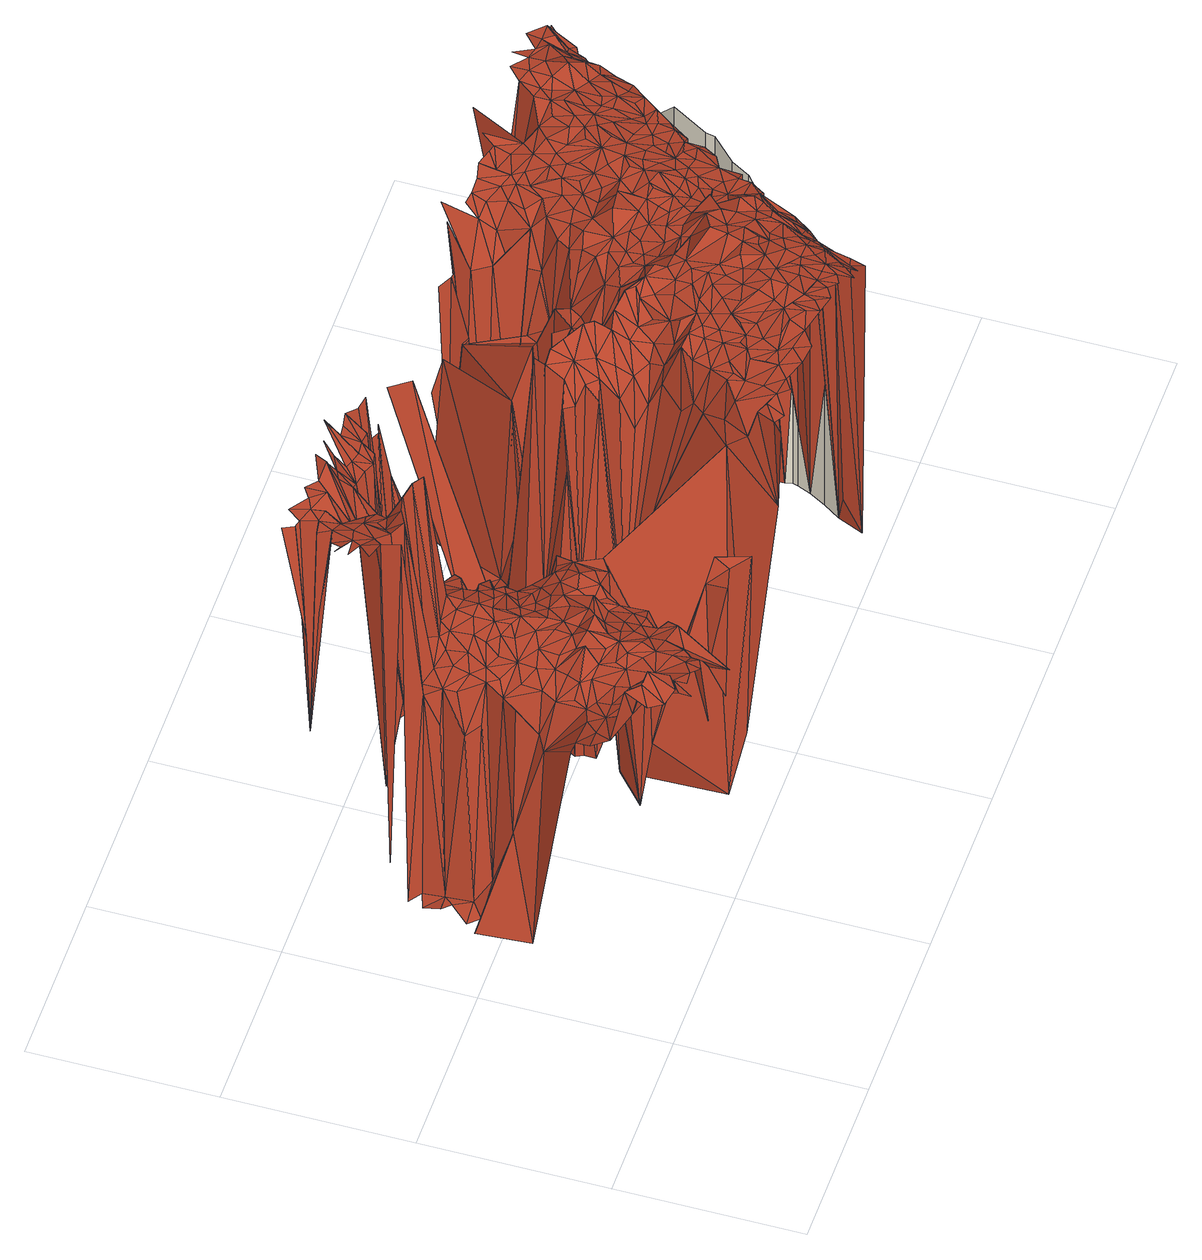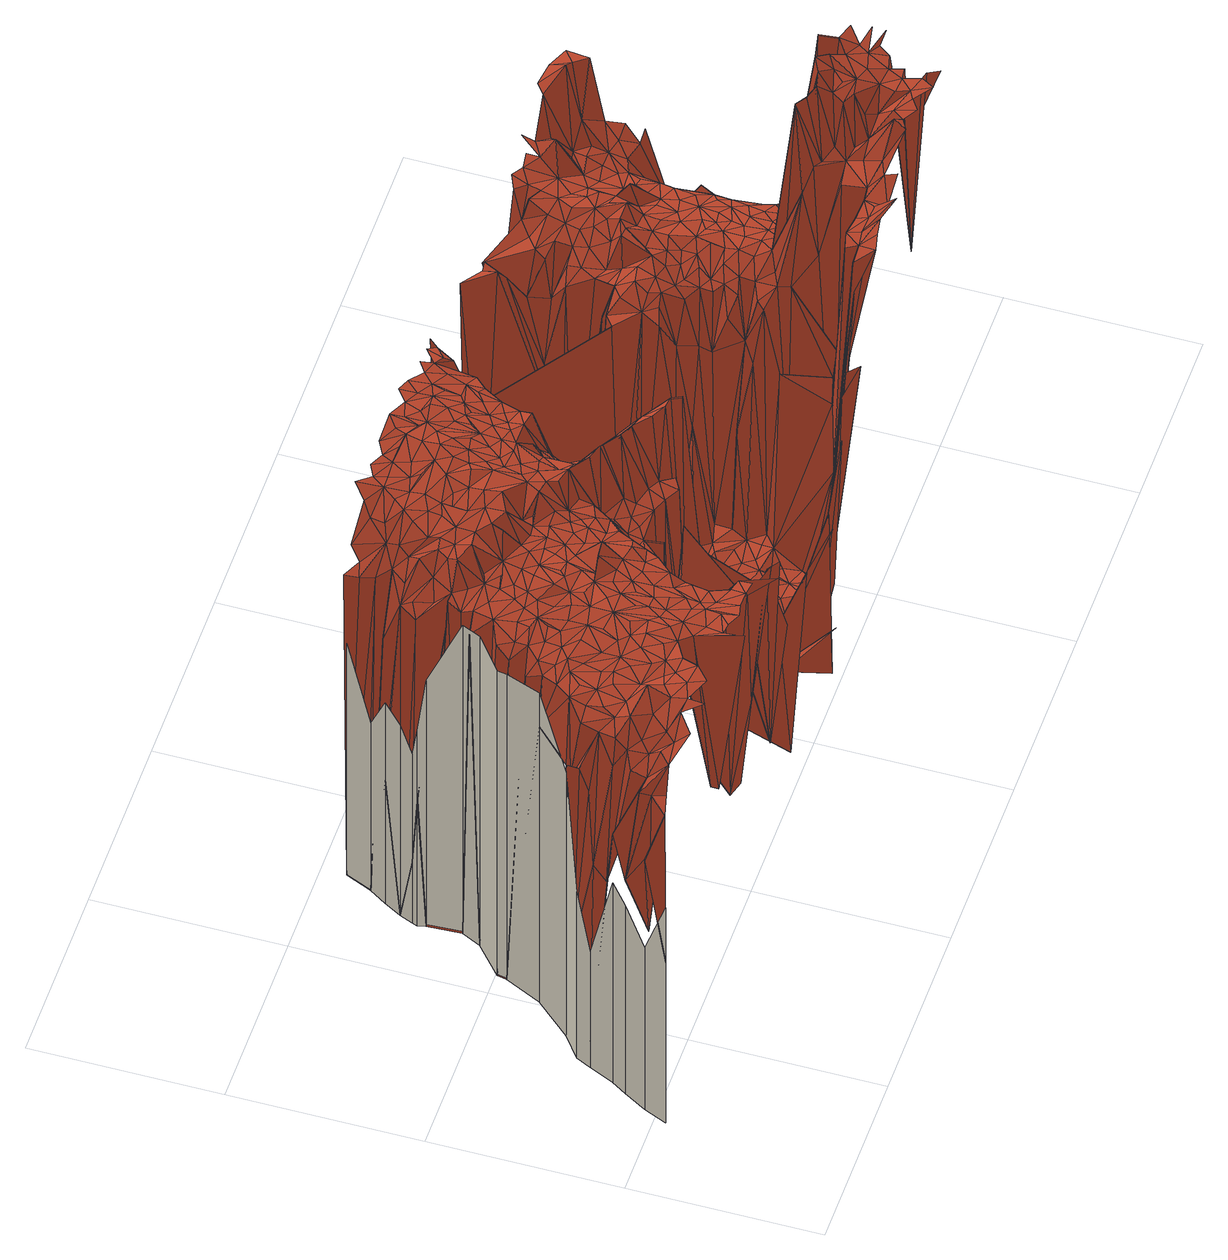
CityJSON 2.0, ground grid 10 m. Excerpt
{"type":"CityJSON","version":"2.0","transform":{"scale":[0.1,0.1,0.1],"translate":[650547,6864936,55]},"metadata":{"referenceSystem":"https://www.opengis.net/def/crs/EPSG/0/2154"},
"CityObjects":{
"building1":{"type":"Building","geometry":[{"type":"MultiSurface","lod":"2","boundaries":[[[0,1,2]],[[3,0,2]],[[1,4,2]],[[3,2,5]],[[6,3,5]],[[1,7,4]],[[8,9,6]],[[2,4,5]],[[9,8,10]],[[4,7,11]],[[12,6,5]],[[12,8,6]],[[13,10,14]],[[8,15,10]],[[4,16,5]],[[16,4,11]],[[17,12,5]],[[12,15,8]],[[13,14,18]],[[16,17,5]],[[10,15,14]],[[19,20,21]],[[22,16,11]],[[23,12,17]],[[24,22,11]],[[19,21,18]],[[20,25,26]],[[16,23,17]],[[12,27,15]],[[25,28,26]],[[12,23,29]],[[15,27,14]],[[30,31,32]],[[33,16,22]],[[33,22,24]],[[34,12,29]],[[31,30,28]],[[14,19,18]],[[27,12,34]],[[35,36,24]],[[20,19,37]],[[16,33,38]],[[25,20,37]],[[39,19,14]],[[25,31,28]],[[16,40,23]],[[31,41,32]],[[36,33,24]],[[27,42,14]],[[40,16,38]],[[23,40,29]],[[43,19,39]],[[42,39,14]],[[33,40,38]],[[31,25,44]],[[42,27,45]],[[46,34,29]],[[47,19,43]],[[19,47,37]],[[48,25,37]],[[49,50,51]],[[41,52,53]],[[47,43,39]],[[27,34,54]],[[27,55,45]],[[40,46,29]],[[25,48,44]],[[36,56,57]],[[31,52,41]],[[53,52,51]],[[39,42,58]],[[59,33,36]],[[49,60,61]],[[33,59,40]],[[55,42,45]],[[47,39,58]],[[62,31,44]],[[52,31,63]],[[55,27,54]],[[34,46,54]],[[64,65,60]],[[59,36,57]],[[31,62,63]],[[47,66,37]],[[66,48,37]],[[67,64,68]],[[69,49,51]],[[48,66,44]],[[52,69,51]],[[42,55,70]],[[71,47,58]],[[60,49,72]],[[40,73,46]],[[42,74,58]],[[75,62,44]],[[66,75,44]],[[40,59,73]],[[62,52,63]],[[49,69,72]],[[64,76,68]],[[46,73,54]],[[64,60,72]],[[74,42,70]],[[77,59,57]],[[78,77,57]],[[66,47,79]],[[80,71,58]],[[81,82,83]],[[52,62,84]],[[85,55,54]],[[69,86,72]],[[52,87,69]],[[47,71,88]],[[62,75,89]],[[76,90,91]],[[75,66,89]],[[74,80,58]],[[79,47,88]],[[70,55,92]],[[90,82,91]],[[73,85,54]],[[64,90,76]],[[87,52,84]],[[69,87,86]],[[73,59,93]],[[94,64,72]],[[77,78,95]],[[81,83,96]],[[59,77,97]],[[98,66,79]],[[55,85,92]],[[62,99,84]],[[71,80,88]],[[66,98,89]],[[85,73,100]],[[74,70,92]],[[82,90,101]],[[102,62,89]],[[90,64,94]],[[86,103,72]],[[86,87,104]],[[59,105,93]],[[105,59,97]],[[73,106,100]],[[99,62,102]],[[99,87,84]],[[98,79,88]],[[106,73,93]],[[107,82,101]],[[103,94,72]],[[83,82,108]],[[103,86,104]],[[109,77,95]],[[74,110,80]],[[82,107,108]],[[77,109,97]],[[111,74,92]],[[90,107,101]],[[85,111,92]],[[98,112,89]],[[105,106,93]],[[113,90,94]],[[114,85,100]],[[104,87,115]],[[112,102,89]],[[87,99,115]],[[80,110,88]],[[74,111,116]],[[117,98,88]],[[118,105,97]],[[110,74,116]],[[111,85,119]],[[106,114,100]],[[103,113,94]],[[120,109,95]],[[103,104,121]],[[90,113,107]],[[109,118,97]],[[99,102,122]],[[85,114,119]],[[99,123,115]],[[106,105,124]],[[104,125,121]],[[98,117,126]],[[125,104,115]],[[102,112,122]],[[105,118,127]],[[114,106,124]],[[128,111,119]],[[125,103,121]],[[129,117,88]],[[113,103,130]],[[99,131,123]],[[111,132,116]],[[98,133,112]],[[118,109,127]],[[107,134,108]],[[107,113,135]],[[132,110,116]],[[114,128,119]],[[110,136,88]],[[137,99,122]],[[105,138,124]],[[133,98,126]],[[123,131,115]],[[134,139,108]],[[140,129,88]],[[132,111,128]],[[103,125,141]],[[134,107,135]],[[136,140,88]],[[138,105,127]],[[130,103,141]],[[117,129,126]],[[99,137,131]],[[113,130,142]],[[143,125,115]],[[138,114,124]],[[113,144,135]],[[128,114,145]],[[112,146,122]],[[109,147,127]],[[110,132,148]],[[144,113,142]],[[131,143,115]],[[136,110,148]],[[144,134,135]],[[133,146,112]],[[109,149,147]],[[114,150,145]],[[139,134,151]],[[132,128,152]],[[146,137,122]],[[114,138,153]],[[154,128,145]],[[150,114,153]],[[129,155,126]],[[156,129,140]],[[155,133,126]],[[141,125,157]],[[128,154,152]],[[130,158,142]],[[130,141,159]],[[125,143,157]],[[132,160,148]],[[134,144,161]],[[158,144,142]],[[160,136,148]],[[162,138,127]],[[136,163,140]],[[151,134,161]],[[160,132,152]],[[147,162,127]],[[143,131,164]],[[131,137,164]],[[129,156,155]],[[137,146,165]],[[150,166,145]],[[158,130,159]],[[146,133,167]],[[163,156,140]],[[166,154,145]],[[149,162,147]],[[138,168,153]],[[133,155,167]],[[144,158,161]],[[136,160,169]],[[154,170,152]],[[150,153,171]],[[163,136,169]],[[168,138,172]],[[138,162,172]],[[173,137,165]],[[170,160,152]],[[137,173,164]],[[156,163,155]],[[174,151,161]],[[141,175,159]],[[175,141,157]],[[176,143,164]],[[146,177,165]],[[143,176,157]],[[166,150,171]],[[177,146,167]],[[153,168,171]],[[175,158,159]],[[161,158,178]],[[154,166,179]],[[170,154,179]],[[163,180,155]],[[155,181,167]],[[160,182,169]],[[183,160,170]],[[162,149,184]],[[174,161,178]],[[185,163,169]],[[173,176,164]],[[162,186,172]],[[158,175,187]],[[176,175,157]],[[180,181,155]],[[181,177,167]],[[180,163,188]],[[189,173,165]],[[160,183,182]],[[177,189,165]],[[182,185,169]],[[163,190,188]],[[191,168,172]],[[192,158,187]],[[158,192,178]],[[193,166,171]],[[190,163,185]],[[173,194,176]],[[184,149,195]],[[168,196,171]],[[194,175,176]],[[186,191,172]],[[186,162,184]],[[166,193,179]],[[197,170,179]],[[189,198,173]],[[197,183,170]],[[173,199,194]],[[177,181,200]],[[173,198,199]],[[196,168,201]],[[168,191,201]],[[189,177,200]],[[182,202,185]],[[196,193,171]],[[181,180,203]],[[183,197,182]],[[202,190,185]],[[175,194,204]],[[198,189,199]],[[205,180,188]],[[191,186,184]],[[190,205,188]],[[175,206,187]],[[193,207,179]],[[192,208,178]],[[209,192,187]],[[207,197,179]],[[194,199,204]],[[210,175,204]],[[202,182,211]],[[182,197,211]],[[200,181,212]],[[213,196,201]],[[180,205,203]],[[214,215,195]],[[199,189,216]],[[191,213,201]],[[217,193,196]],[[181,203,212]],[[190,202,218]],[[205,190,219]],[[190,218,219]],[[206,175,210]],[[220,189,200]],[[193,217,207]],[[221,191,184]],[[213,217,196]],[[197,207,222]],[[223,184,195]],[[208,192,209]],[[206,209,187]],[[189,220,216]],[[213,191,221]],[[197,224,211]],[[207,217,225]],[[226,202,211]],[[220,200,212]],[[215,223,195]],[[199,227,204]],[[224,197,222]],[[223,221,184]],[[203,228,212]],[[229,199,216]],[[205,228,203]],[[202,226,218]],[[230,205,219]],[[218,230,219]],[[207,231,222]],[[217,213,232]],[[233,210,204]],[[231,207,225]],[[213,221,234]],[[208,209,235]],[[224,226,211]],[[217,231,225]],[[229,227,199]],[[220,229,216]],[[232,213,234]],[[231,217,232]],[[233,206,210]],[[226,230,218]],[[221,223,234]],[[209,206,235]],[[228,205,236]],[[237,224,222]],[[238,223,215]],[[205,230,236]],[[228,239,212]],[[231,237,222]],[[227,233,204]],[[230,226,240]],[[231,232,241]],[[242,226,224]],[[206,243,235]],[[234,223,244]],[[245,220,212]],[[229,220,246]],[[223,238,244]],[[224,237,247]],[[243,206,248]],[[239,245,212]],[[206,233,248]],[[226,242,240]],[[232,234,249]],[[228,236,250]],[[242,224,247]],[[237,231,251]],[[239,228,252]],[[233,227,248]],[[236,230,250]],[[253,230,240]],[[227,229,254]],[[241,232,249]],[[231,241,249]],[[220,245,246]],[[238,255,244]],[[256,229,246]],[[257,234,244]],[[227,258,248]],[[243,259,235]],[[230,253,250]],[[258,243,248]],[[242,260,240]],[[228,250,252]],[[229,256,254]],[[258,227,254]],[[231,261,251]],[[260,253,240]],[[234,257,249]],[[237,262,247]],[[261,231,249]],[[259,263,235]],[[245,239,252]],[[262,237,251]],[[243,258,264]],[[245,256,246]],[[262,242,247]],[[260,242,265]],[[255,257,244]],[[259,243,266]],[[253,260,267]],[[243,268,266]],[[242,262,265]],[[268,243,264]],[[250,245,252]],[[261,262,251]],[[250,253,269]],[[258,270,264]],[[253,267,269]],[[256,271,254]],[[271,258,254]],[[256,245,272]],[[267,260,273]],[[245,250,269]],[[257,255,274]],[[260,265,275]],[[276,261,249]],[[257,276,249]],[[270,258,277]],[[245,278,272]],[[270,279,264]],[[262,261,276]],[[265,262,275]],[[279,268,264]],[[258,271,277]],[[268,280,266]],[[260,275,273]],[[278,245,281]],[[281,245,269]],[[282,256,272]],[[256,282,271]],[[279,270,277]],[[283,262,276]],[[268,279,284]],[[267,285,269]],[[275,262,286]],[[262,283,287]],[[280,268,284]],[[262,287,286]],[[278,288,272]],[[289,267,273]],[[288,278,281]],[[290,279,277]],[[291,280,284]],[[288,282,272]],[[285,281,269]],[[271,292,277]],[[279,293,284]],[[275,289,273]],[[285,267,289]],[[282,292,271]],[[293,291,284]],[[293,279,290]],[[288,281,285]],[[294,290,277]],[[282,288,295]],[[291,293,296]],[[292,294,277]],[[292,282,295]],[[297,275,286]],[[293,290,294]],[[288,285,298]],[[299,288,298]],[[288,300,295]],[[275,297,289]],[[288,299,301]],[[293,302,296]],[[293,294,303]],[[300,292,295]],[[286,287,304]],[[300,288,301]],[[297,285,289]],[[302,293,303]],[[294,292,305]],[[285,297,298]],[[257,274,306]],[[276,257,306]],[[307,299,298]],[[287,283,308]],[[292,309,305]],[[299,307,301]],[[309,292,310]],[[311,292,300]],[[283,276,306]],[[294,312,303]],[[313,314,294]],[[313,294,305]],[[292,311,310]],[[297,307,298]],[[315,302,303]],[[297,286,304]],[[314,312,294]],[[311,300,301]],[[307,316,301]],[[316,311,301]],[[312,315,303]],[[309,317,305]],[[317,309,310]],[[302,315,318]],[[307,297,319]],[[313,320,314]],[[320,313,305]],[[311,317,310]],[[320,312,314]],[[287,321,304]],[[317,320,305]],[[316,307,322]],[[322,307,319]],[[311,316,323]],[[297,324,319]],[[317,311,325]],[[312,326,315]],[[315,326,318]],[[321,287,308]],[[274,327,306]],[[312,320,328]],[[325,311,323]],[[324,297,304]],[[320,317,329]],[[324,322,319]],[[326,312,328]],[[316,322,330]],[[316,331,323]],[[308,283,332]],[[317,333,329]],[[320,334,328]],[[334,320,329]],[[317,325,335]],[[322,324,330]],[[331,316,330]],[[336,325,323]],[[333,317,335]],[[332,283,306]],[[337,326,328]],[[333,334,329]],[[338,324,304]],[[331,336,323]],[[334,337,328]],[[324,338,330]],[[325,339,335]],[[339,325,336]],[[321,338,304]],[[340,327,341]],[[338,331,330]],[[334,333,342]],[[343,333,335]],[[336,331,344]],[[337,334,345]],[[338,346,331]],[[338,321,347]],[[348,337,345]],[[339,343,335]],[[331,346,344]],[[327,340,349]],[[350,339,336]],[[333,351,342]],[[352,334,342]],[[351,333,343]],[[353,321,308]],[[350,336,344]],[[334,352,345]],[[354,327,349]],[[355,338,347]],[[321,353,347]],[[327,354,306]],[[346,338,356]],[[339,350,343]],[[338,355,356]],[[357,348,345]],[[346,358,344]],[[359,340,360]],[[353,355,347]],[[351,352,342]],[[308,332,361]],[[353,308,361]],[[358,346,356]],[[358,350,344]],[[340,359,349]],[[343,350,362]],[[351,343,362]],[[352,363,345]],[[355,353,364]],[[363,357,345]],[[365,359,360]],[[351,363,352]],[[355,366,356]],[[365,354,349]],[[332,367,361]],[[359,365,349]],[[350,358,368]],[[362,350,368]],[[351,362,369]],[[366,358,356]],[[354,370,306]],[[366,355,364]],[[371,353,361]],[[363,351,372]],[[354,365,373]],[[372,351,369]],[[367,374,361]],[[353,371,364]],[[375,332,306]],[[370,354,373]],[[357,363,376]],[[375,367,332]],[[358,366,377]],[[358,378,368]],[[379,366,364]],[[367,380,374]],[[374,381,361]],[[378,358,377]],[[365,382,373]],[[383,365,384]],[[370,385,306]],[[381,371,361]],[[362,386,369]],[[386,362,368]],[[371,381,364]],[[381,379,364]],[[365,383,382]],[[380,367,375]],[[366,378,377]],[[385,375,306]],[[363,387,376]],[[366,379,388]],[[374,380,389]],[[390,370,373]],[[363,372,391]],[[382,392,373]],[[381,374,389]],[[393,372,369]],[[378,386,368]],[[394,366,388]],[[379,381,388]],[[392,390,373]],[[370,390,385]],[[378,366,395]],[[380,396,389]],[[387,363,391]],[[366,394,395]],[[383,397,382]],[[386,393,369]],[[386,378,398]],[[397,392,382]],[[380,375,399]],[[400,381,389]],[[401,375,385]],[[392,402,390]],[[372,393,391]],[[378,403,398]],[[404,394,388]],[[396,400,389]],[[381,405,388]],[[397,383,406]],[[396,380,407]],[[375,401,408]],[[403,378,395]],[[403,386,398]],[[399,375,408]],[[390,409,385]],[[410,401,385]],[[411,381,400]],[[402,392,412]],[[394,404,395]],[[380,399,407]],[[402,409,390]],[[392,397,413]],[[409,410,385]],[[386,403,393]],[[405,404,388]],[[381,411,405]],[[401,399,408]],[[401,410,414]],[[397,406,415]],[[396,416,400]],[[413,397,417]],[[409,402,412]],[[392,413,418]],[[397,419,417]],[[392,418,412]],[[420,403,395]],[[416,396,407]],[[404,420,395]],[[410,409,421]],[[403,422,393]],[[416,411,400]],[[406,423,415]],[[401,424,399]],[[393,422,391]],[[419,413,417]],[[419,397,415]],[[403,425,422]],[[425,403,426]],[[399,424,407]],[[410,427,414]],[[391,422,428]],[[401,429,424]],[[401,414,430]],[[403,420,426]],[[429,401,431]],[[411,432,405]],[[432,404,405]],[[411,416,433]],[[413,419,418]],[[410,421,427]],[[421,409,434]],[[435,409,412]],[[424,416,407]],[[432,411,433]],[[404,436,420]],[[401,437,431]],[[404,432,438]],[[436,404,438]],[[437,401,430]],[[409,435,434]],[[423,439,415]],[[439,419,415]],[[418,435,412]],[[414,427,430]],[[420,436,426]],[[418,419,440]],[[441,425,426]],[[422,442,428]],[[416,443,433]],[[422,425,444]],[[429,445,424]],[[419,446,440]],[[445,416,424]],[[447,429,431]],[[448,421,434]],[[435,418,449]],[[436,441,426]],[[425,441,444]],[[445,429,450]],[[427,421,451]],[[452,418,440]],[[418,452,449]],[[429,447,450]],[[446,419,453]],[[435,448,434]],[[437,447,431]],[[419,439,453]],[[427,454,430]],[[421,448,451]],[[454,437,430]],[[455,432,433]],[[452,435,449]],[[432,456,438]],[[443,416,457]],[[443,455,433]],[[416,445,457]],[[458,436,438]],[[441,436,459]],[[422,460,442]],[[460,422,444]],[[454,427,451]],[[456,461,438]],[[435,452,462]],[[448,435,462]],[[463,452,440]],[[461,458,438]],[[456,432,464]],[[447,437,465]],[[437,454,465]],[[446,466,440]],[[432,455,464]],[[436,458,459]],[[467,445,450]],[[441,468,444]],[[439,469,453]],[[447,467,450]],[[448,470,451]],[[455,443,457]],[[471,454,451]],[[466,446,453]],[[468,441,459]],[[466,463,440]],[[452,463,472]],[[470,448,462]],[[469,439,473]],[[445,474,457]],[[456,458,461]],[[452,475,462]],[[476,447,465]],[[467,474,445]],[[454,477,465]],[[478,456,464]],[[475,452,472]],[[454,471,477]],[[455,478,464]],[[476,467,447]],[[469,466,453]],[[458,479,459]],[[458,456,480]],[[481,471,451]],[[470,481,451]],[[463,475,472]],[[479,468,459]],[[482,470,462]],[[463,466,483]],[[484,455,457]],[[474,484,457]],[[477,476,465]],[[475,463,483]],[[485,469,473]],[[475,482,462]],[[479,458,480]],[[485,466,469]],[[456,478,486]],[[471,481,487]],[[478,455,486]],[[471,488,477]],[[481,470,482]],[[456,489,480]],[[485,473,490]],[[466,491,483]],[[488,471,487]],[[492,467,476]],[[455,484,486]],[[491,475,483]],[[474,467,493]],[[494,476,477]],[[468,495,444]],[[496,456,486]],[[466,485,497]],[[473,498,490]],[[484,474,499]],[[489,479,480]],[[481,488,487]],[[494,492,476]],[[456,496,489]],[[488,494,477]],[[497,485,490]],[[467,492,493]],[[482,475,500]],[[495,501,444]],[[481,482,502]],[[475,491,503]],[[491,466,504]],[[505,475,503]],[[475,505,500]],[[474,493,499]],[[466,497,504]],[[484,506,486]],[[498,497,490]],[[494,488,507]],[[488,481,508]],[[506,484,499]],[[492,494,509]],[[468,479,510]],[[488,511,507]],[[511,494,507]],[[491,512,503]],[[482,513,502]],[[513,482,500]],[[514,505,503]],[[505,514,500]],[[515,481,502]],[[512,491,504]],[[516,497,498]],[[517,496,486]],[[492,518,493]],[[489,496,519]],[[481,515,508]],[[497,516,520]],[[506,517,486]],[[493,521,499]],[[488,508,522]],[[511,488,522]],[[494,523,509]],[[523,494,511]],[[518,492,509]],[[512,514,503]],[[521,506,499]],[[524,497,520]],[[504,497,525]],[[514,513,500]],[[526,479,489]],[[496,517,519]],[[468,510,495]],[[521,493,527]],[[516,524,520]],[[497,524,525]],[[493,518,527]],[[513,528,502]],[[529,512,504]],[[521,530,506]],[[514,512,531]],[[528,515,502]],[[513,514,532]],[[508,533,522]],[[534,511,522]],[[523,534,509]],[[515,533,508]],[[534,523,511]],[[524,516,535]],[[534,518,509]],[[529,504,525]],[[536,517,506]],[[514,537,532]],[[512,529,531]],[[537,514,531]],[[530,536,506]],[[479,526,510]],[[528,513,532]],[[538,521,527]],[[533,534,522]],[[521,538,530]],[[518,539,527]],[[540,524,535]],[[517,541,519]],[[542,489,519]],[[533,515,543]],[[515,528,543]],[[539,538,527]],[[524,544,525]],[[545,528,532]],[[537,545,532]],[[518,534,546]],[[517,536,547]],[[524,540,548]],[[538,536,530]],[[534,533,549]],[[539,518,546]],[[544,529,525]],[[541,517,547]],[[531,529,550]],[[537,531,550]],[[544,524,548]],[[528,545,543]],[[551,533,543]],[[545,537,552]],[[534,553,546]],[[554,526,489]],[[555,534,549]],[[529,544,556]],[[533,551,549]],[[557,538,539]],[[552,537,550]],[[536,541,547]],[[545,551,543]],[[540,558,548]],[[558,540,559]],[[536,538,560]],[[561,529,556]],[[557,539,546]],[[534,562,553]],[[558,544,548]],[[542,554,489]],[[562,534,555]],[[541,563,519]],[[529,564,550]],[[560,538,557]],[[544,561,556]],[[565,545,552]],[[566,558,559]],[[551,567,549]],[[553,562,546]],[[562,555,549]],[[541,536,568]],[[544,558,561]],[[529,561,564]],[[565,552,550]],[[569,536,560]],[[551,545,570]],[[567,562,549]],[[563,542,519]],[[571,557,546]],[[526,554,572]],[[536,569,568]],[[569,560,557]],[[562,571,546]],[[561,558,573]],[[545,565,570]],[[574,565,550]],[[558,566,575]],[[564,576,550]],[[576,574,550]],[[562,567,577]],[[563,541,568]],[[551,578,567]],[[558,579,573]],[[571,562,580]],[[581,551,570]],[[569,557,582]],[[583,561,573]],[[561,583,564]],[[579,558,575]],[[557,571,584]],[[585,562,577]],[[562,585,580]],[[569,586,568]],[[587,565,574]],[[575,566,588]],[[578,551,581]],[[554,542,589]],[[567,590,577]],[[591,571,580]],[[569,582,592]],[[582,557,584]],[[578,593,567]],[[576,587,574]],[[594,576,564]],[[579,583,573]],[[586,563,568]],[[593,590,567]],[[583,594,564]],[[565,595,570]],[[585,591,580]],[[596,569,592]],[[571,591,584]],[[542,597,589]],[[542,563,598]],[[599,585,577]],[[565,587,595]],[[600,554,589]],[[554,600,601]],[[602,581,570]],[[597,542,598]],[[586,569,603]],[[563,586,598]],[[587,576,595]],[[576,594,604]],[[582,596,592]],[[590,599,577]],[[594,583,605]],[[595,602,570]],[[569,596,603]],[[606,579,575]],[[606,575,588]],[[591,585,607]],[[578,590,593]],[[606,583,579]],[[585,599,607]],[[597,608,589]],[[578,581,609]],[[610,582,584]],[[581,602,609]],[[608,600,589]],[[586,611,598]],[[591,610,584]],[[612,576,604]],[[576,612,595]],[[583,613,605]],[[610,596,582]],[[614,597,598]],[[613,583,606]],[[590,578,609]],[[608,597,615]],[[616,606,588]],[[594,617,604]],[[594,605,617]],[[618,591,607]],[[612,602,595]],[[597,614,615]],[[590,619,599]],[[586,603,620]],[[610,591,618]],[[599,621,607]],[[586,622,611]],[[608,623,600]],[[590,609,624]],[[603,596,625]],[[602,626,609]],[[611,622,598]],[[596,610,625]],[[605,613,617]],[[622,614,598]],[[622,586,620]],[[619,590,624]],[[617,612,604]],[[619,621,599]],[[627,608,615]],[[602,612,628]],[[606,616,629]],[[621,618,607]],[[626,602,628]],[[616,630,629]],[[613,606,631]],[[615,614,632]],[[609,633,624]],[[613,634,617]],[[635,606,629]],[[627,615,632]],[[612,617,636]],[[637,603,625]],[[603,637,620]],[[626,633,609]],[[614,622,638]],[[623,608,639]],[[633,619,624]],[[606,635,631]],[[610,618,640]],[[610,641,625]],[[608,627,639]],[[634,613,631]],[[617,634,636]],[[621,619,642]],[[643,612,636]],[[612,643,628]],[[618,621,640]],[[630,644,629]],[[641,610,645]],[[610,640,645]],[[646,614,638]],[[633,626,647]],[[634,648,636]],[[644,635,629]],[[619,633,649]],[[614,646,632]],[[641,637,625]],[[650,622,620]],[[642,619,649]],[[622,646,638]],[[651,626,628]],[[648,643,636]],[[621,642,652]],[[648,634,653]],[[637,650,620]],[[643,654,628]],[[655,634,631]],[[656,627,632]],[[626,651,647]],[[634,655,653]],[[657,635,644]],[[621,658,640]],[[650,646,622]],[[651,633,647]],[[646,659,632]],[[654,651,628]],[[658,621,652]],[[635,660,631]],[[643,648,661]],[[662,641,645]],[[633,651,649]],[[637,641,663]],[[659,664,632]],[[665,648,653]],[[666,642,649]],[[643,667,654]],[[650,637,663]],[[660,635,657]],[[668,627,656]],[[642,666,652]],[[664,656,632]],[[646,664,659]],[[640,669,645]],[[667,643,661]],[[670,655,631]],[[660,657,644]],[[648,665,661]],[[660,644,671,672]],[[631,660,673]],[[641,662,674]],[[655,670,653]],[[670,631,673]],[[651,675,649]],[[669,662,645]],[[666,658,652]],[[670,665,653]],[[676,651,654]],[[675,666,649]],[[641,677,663]],[[658,669,640]],[[677,641,674]],[[646,650,678]],[[664,646,679]],[[680,650,663]],[[667,681,654]],[[656,664,682]],[[646,678,683]],[[679,646,683]],[[658,666,684]],[[660,670,673]],[[681,676,654]],[[669,658,685]],[[670,686,665]],[[681,651,676]],[[687,667,661]],[[675,651,688]],[[666,675,689]],[[665,687,661]],[[651,681,690]],[[662,691,674]],[[678,650,680]],[[692,693,656]],[[658,694,685]],[[677,680,663]],[[664,679,682]],[[695,651,690]],[[694,658,684]],[[692,656,682]],[[665,686,696]],[[670,660,697]],[[669,691,662]],[[666,694,684]],[[698,677,674]],[[699,660,672,700]],[[681,667,701]],[[651,695,688]],[[691,669,685]],[[687,665,696]],[[691,698,674]],[[686,670,702]],[[667,687,701]],[[703,666,689]],[[675,704,689]],[[681,695,690]],[[678,705,683]],[[705,679,683]],[[694,666,703]],[[704,675,688]],[[686,702,696]],[[706,678,680]],[[682,679,707]],[[670,697,708]],[[677,709,680]],[[692,682,707]],[[694,710,685]],[[711,677,698]],[[710,691,685]],[[702,687,696]],[[702,670,708]],[[706,705,678]],[[704,703,689]],[[709,677,712]],[[677,711,712]],[[695,681,713]],[[709,706,680]],[[679,705,707]],[[691,711,698]],[[714,681,701]],[[688,695,715]],[[708,699,700,716]],[[687,714,701]],[[710,694,703]],[[717,692,707]],[[704,688,715]],[[687,702,718]],[[706,709,719]],[[687,720,714]],[[695,713,715]],[[711,709,712]],[[681,721,713]],[[691,710,722]],[[720,687,723]],[[724,711,691]],[[704,725,703]],[[721,681,714]],[[705,706,726]],[[705,727,707]],[[718,702,708]],[[728,706,719]],[[725,710,703]],[[727,717,707]],[[687,718,729]],[[709,728,719]],[[730,704,715]],[[731,691,722]],[[723,687,729]],[[732,708,716,733]],[[709,711,734]],[[727,705,726]],[[704,730,725]],[[706,728,726]],[[731,724,691]],[[720,735,714]],[[736,710,725]],[[713,737,715]],[[717,727,738]],[[710,731,722]],[[728,709,734]],[[720,723,735]],[[711,739,734]],[[740,732,733,741]],[[721,737,713]],[[742,710,736]],[[723,740,741,743]],[[744,711,724]],[[735,721,714]],[[737,730,715]],[[727,745,738]],[[731,710,742]],[[711,744,739]],[[730,746,725]],[[747,727,726]],[[746,736,725]],[[735,723,743,748]],[[728,747,726]],[[749,728,734]],[[745,727,750]],[[739,744,734]],[[731,744,724]],[[751,721,735]],[[746,742,736]],[[737,721,751]],[[730,737,752]],[[745,753,738]],[[746,730,752]],[[744,749,734]],[[727,747,750]],[[728,749,747]],[[731,742,754]],[[742,746,754]],[[755,737,751]],[[755,735,748,756]],[[745,757,753]],[[757,745,750]],[[758,746,752]],[[744,731,759]],[[749,744,760]],[[759,731,754]],[[747,749,761]],[[737,762,752]],[[746,763,754]],[[737,755,764]],[[749,760,761]],[[760,744,765]],[[763,746,766]],[[747,767,750]],[[766,746,768]],[[762,758,752]],[[762,737,764]],[[746,758,769]],[[744,759,770]],[[763,759,754]],[[767,757,750]],[[744,771,765]],[[763,766,768]],[[746,769,768]],[[772,747,761]],[[771,760,765]],[[760,773,761]],[[772,767,747]],[[744,770,774]],[[757,767,775]],[[769,758,762]],[[755,776,764]],[[759,763,777]],[[771,744,774]],[[771,773,760]],[[770,759,774]],[[777,763,768]],[[776,762,764]],[[759,777,778]],[[773,772,761]],[[776,769,762]],[[779,755,756,780]],[[759,778,781]],[[776,755,779]],[[774,759,781]],[[769,782,768]],[[782,777,768]],[[772,773,783]],[[773,771,784]],[[777,785,778]],[[769,776,779]],[[767,772,786]],[[783,773,784]],[[787,771,774]],[[778,785,781]],[[782,769,788]],[[767,789,790]],[[771,787,784]],[[791,769,779]],[[788,769,791]],[[777,782,792]],[[787,774,781]],[[785,777,792]],[[793,772,783]],[[789,767,786]],[[785,794,781]],[[794,787,781]],[[791,779,780,795]],[[793,783,784]],[[796,782,788]],[[786,772,797]],[[782,796,792]],[[772,793,797]],[[785,798,794]],[[787,799,784]],[[796,788,791]],[[787,794,800]],[[801,785,792]],[[799,793,784]],[[794,798,800]],[[787,802,799]],[[798,785,801]],[[787,803,802]],[[803,787,800]],[[796,801,792]],[[796,791,804]],[[805,789,786]],[[806,791,795,807]],[[805,786,797]],[[793,808,797]],[[798,809,800]],[[799,802,810]],[[793,799,810]],[[801,796,804]],[[802,803,810]],[[809,803,800]],[[808,805,797]],[[811,798,801]],[[808,793,812]],[[809,798,813]],[[793,810,812]],[[798,811,813]],[[810,803,814]],[[803,809,814]],[[811,801,804]],[[815,808,812]],[[811,809,813]],[[805,808,816]],[[810,815,812]],[[817,810,814]],[[809,817,814]],[[808,815,816]],[[818,805,816]],[[809,811,819]],[[815,810,820]],[[810,817,820]],[[809,819,821]],[[817,809,821]],[[822,811,804]],[[815,823,816]],[[819,811,824]],[[823,815,820]],[[825,806,807,826]],[[827,818,816]],[[819,828,821]],[[811,829,824]],[[828,817,821]],[[823,827,816]],[[820,817,830]],[[828,819,824]],[[811,822,829]],[[817,828,830]],[[823,820,831]],[[831,820,830]],[[832,828,824]],[[829,832,824]],[[833,827,834]],[[823,835,827]],[[832,829,836]],[[829,822,836]],[[828,837,830]],[[828,832,837]],[[835,823,831]],[[827,835,834]],[[838,831,830]],[[822,839,836]],[[832,836,840]],[[837,841,830]],[[836,839,840]],[[841,838,830]],[[837,832,842]],[[839,822,843]],[[835,831,838]],[[844,825,826,845]],[[832,840,846]],[[840,839,846]],[[832,846,842]],[[835,847,834]],[[841,837,842]],[[847,848,834]],[[849,835,838]],[[841,849,838]],[[850,839,843]],[[847,835,849]],[[846,839,850]],[[849,841,851]],[[852,841,842]],[[846,852,842]],[[847,849,853]],[[851,841,852]],[[854,844,845,855]],[[847,856,848]],[[857,849,851]],[[852,846,850]],[[849,857,853]],[[856,847,853]],[[857,851,852]],[[857,856,853]],[[858,852,850]],[[859,854,855,860]],[[858,857,852]],[[856,857,861]],[[862,856,861]],[[857,858,863]],[[861,857,863]],[[856,862,864]],[[862,861,863]],[[865,859,860,866]],[[867,862,863]],[[862,868,864]],[[868,862,867]],[[867,863,869]],[[870,865,866,871]],[[868,867,869]],[[872,868,869]],[[873,870,871,874]]],"semantics":{"surfaces":[{"type":"RoofSurface"},{"type":"WallSurface"}],"values":[0,0,0,0,0,0,0,0,0,0,0,0,0,0,0,0,0,0,0,0,0,0,0,0,0,0,0,0,0,0,0,0,0,0,0,0,0,0,0,0,0,0,0,0,0,0,0,0,0,0,0,0,0,0,0,0,0,0,0,0,0,0,0,0,0,0,0,0,0,0,0,0,0,0,0,0,0,0,0,0,0,0,0,0,0,0,0,0,0,0,0,0,0,0,0,0,0,0,0,0,0,0,0,0,0,0,0,0,0,0,0,0,0,0,0,0,0,0,0,0,0,0,0,0,0,0,0,0,0,0,0,0,0,0,0,0,0,0,0,0,0,0,0,0,0,0,0,0,0,0,0,0,0,0,0,0,0,0,0,0,0,0,0,0,0,0,0,0,0,0,0,0,0,0,0,0,0,0,0,0,0,0,0,0,0,0,0,0,0,0,0,0,0,0,0,0,0,0,0,0,0,0,0,0,0,0,0,0,0,0,0,0,0,0,0,0,0,0,0,0,0,0,0,0,0,0,0,0,0,0,0,0,0,0,0,0,0,0,0,0,0,0,0,0,0,0,0,0,0,0,0,0,0,0,0,0,0,0,0,0,0,0,0,0,0,0,0,0,0,0,0,0,0,0,0,0,0,0,0,0,0,0,0,0,0,0,0,0,0,0,0,0,0,0,0,0,0,0,0,0,0,0,0,0,0,0,0,0,0,0,0,0,0,0,0,0,0,0,0,0,0,0,0,0,0,0,0,0,0,0,0,0,0,0,0,0,0,0,0,0,0,0,0,0,0,0,0,0,0,0,0,0,0,0,0,0,0,0,0,0,0,0,0,0,0,0,0,0,0,0,0,0,0,0,0,0,0,0,0,0,0,0,0,0,0,0,0,0,0,0,0,0,0,0,0,0,0,0,0,0,0,0,0,0,0,0,0,0,0,0,0,0,0,0,0,0,0,0,0,0,0,0,0,0,0,0,0,0,0,0,0,0,0,0,0,0,0,0,0,0,0,0,0,0,0,0,0,0,0,0,0,0,0,0,0,0,0,0,0,0,0,0,0,0,0,0,0,0,0,0,0,0,0,0,0,0,0,0,0,0,0,0,0,0,0,0,0,0,0,0,0,0,0,0,0,0,0,0,0,0,0,0,0,0,0,0,0,0,0,0,0,0,0,0,0,0,0,0,0,0,0,0,0,0,0,0,0,0,0,0,0,0,0,0,0,0,0,0,0,0,0,0,0,0,0,0,0,0,0,0,0,0,0,0,0,0,0,0,0,0,0,0,0,0,0,0,0,0,0,0,0,0,0,0,0,0,0,0,0,0,0,0,0,0,0,0,0,0,0,0,0,0,0,0,0,0,0,0,0,0,0,0,0,0,0,0,0,0,0,0,0,0,0,0,0,0,0,0,0,0,0,0,0,0,0,0,0,0,0,0,0,0,0,0,0,0,0,0,0,0,0,0,0,0,0,0,0,0,0,0,0,0,0,0,0,0,0,0,0,0,0,0,0,0,0,0,0,0,0,0,0,0,0,0,0,0,0,0,0,0,0,0,0,0,0,0,0,0,0,0,0,0,0,0,0,0,0,0,0,0,0,0,0,0,0,0,0,0,0,0,0,0,0,0,0,0,0,0,0,0,0,0,0,0,0,0,0,0,0,0,0,0,0,0,0,0,0,0,0,0,0,0,0,0,0,0,0,0,0,0,0,0,0,0,0,0,0,0,0,0,0,0,0,0,0,0,0,0,0,0,0,0,0,0,0,0,0,0,0,0,0,0,0,0,0,0,0,0,0,0,0,0,0,0,0,0,0,0,0,0,0,0,0,0,0,0,0,0,0,0,0,0,0,0,0,0,0,0,0,0,0,0,0,0,0,0,0,0,0,0,0,0,0,0,0,0,0,0,0,0,0,0,0,0,0,0,0,0,0,0,0,0,0,0,0,0,0,0,0,0,0,0,0,0,0,0,0,0,0,0,0,0,0,0,0,0,0,0,0,0,0,0,0,0,0,0,0,0,0,0,0,0,0,0,0,0,0,0,0,0,0,0,0,0,0,0,0,0,0,0,0,0,0,0,0,0,0,0,0,0,0,0,0,0,0,0,0,0,0,0,0,0,0,0,0,0,0,0,0,0,0,0,0,0,0,0,0,0,0,0,0,0,0,0,0,0,0,0,0,0,0,0,0,0,0,0,0,0,0,0,0,0,0,0,0,0,0,0,0,0,0,0,0,0,0,0,0,0,0,0,0,0,0,0,0,0,0,0,0,0,0,0,0,0,0,0,0,0,0,0,0,0,0,0,0,0,0,0,0,0,0,0,0,0,0,0,0,0,0,0,0,0,0,0,0,0,0,0,0,0,0,0,0,0,0,0,0,0,0,0,0,0,0,0,0,0,0,0,0,0,0,0,0,0,0,0,0,0,0,0,0,0,0,0,0,0,0,0,0,0,0,0,0,0,0,0,0,0,0,0,0,0,0,0,0,0,0,0,0,0,0,0,0,0,0,0,0,0,0,0,0,0,0,0,0,0,0,0,0,0,0,0,0,0,0,0,0,0,0,0,0,0,0,0,0,0,0,0,0,0,0,0,0,0,0,0,0,0,0,0,0,0,0,0,0,0,0,0,0,0,0,0,0,0,0,0,0,0,0,0,0,0,0,0,0,0,0,0,0,0,0,0,0,0,0,0,0,0,0,0,0,0,0,0,0,0,0,0,0,0,0,0,0,0,0,0,0,0,1,0,0,0,0,0,0,0,0,0,0,0,0,0,0,0,0,0,0,0,0,0,0,0,0,0,0,0,0,0,0,0,0,0,0,0,0,0,0,0,0,0,0,0,0,0,1,0,0,0,0,0,0,0,0,0,0,0,0,0,0,0,0,0,0,0,0,0,0,0,0,0,0,0,0,0,0,0,0,0,0,0,1,0,0,0,0,0,0,0,0,0,0,0,0,0,0,0,0,0,0,0,0,0,0,0,0,0,0,1,0,0,0,0,0,0,0,0,0,0,0,0,0,1,0,0,1,0,0,0,0,0,0,0,0,0,1,0,0,0,0,0,0,0,0,0,0,0,0,0,0,0,0,0,1,0,0,0,0,0,0,0,0,0,0,0,0,0,0,0,0,0,0,0,0,0,0,0,0,0,0,0,0,0,0,0,0,0,0,0,0,0,0,0,0,0,1,0,0,0,0,0,0,0,0,0,0,0,0,0,0,0,0,0,0,0,0,0,0,0,0,0,1,0,0,0,0,0,0,0,0,0,0,0,0,0,0,0,0,0,0,0,1,0,0,0,0,0,0,0,0,0,0,0,0,0,0,0,0,0,0,0,0,0,0,0,0,0,0,0,0,0,0,0,0,0,0,1,0,0,0,0,0,0,0,0,0,0,0,0,0,0,0,0,0,0,0,0,0,0,0,0,0,0,0,0,0,0,1,0,0,0,0,0,0,0,0,0,0,0,0,0,0,0,0,1,0,0,0,0,0,0,0,0,1,0,0,0,0,0,0,0,1,0,0,0,0,1,0,0,1]}}]}
},
"vertices":[
[9,16,234],[17,10,230],[19,22,238],[13,29,237],[25,21,242],[26,29,207],[15,37,197],[29,8,229],[21,46,193],[11,46,194],[16,55,188],[36,13,230],[31,44,194],[8,55,190],[28,75,162],[29,53,190],[40,29,199],[32,36,197],[26,80,23],[26,90,100],[15,103,45],[5,103,45],[43,19,208],[40,36,198],[46,12,207],[22,109,48],[8,108,47],[37,56,190],[16,118,49],[40,44,194],[10,122,51],[20,123,49],[9,131,50],[48,23,214],[41,52,192],[45,5,208],[54,17,206],[28,101,60],[45,30,200],[33,79,168],[51,38,197],[18,134,50],[38,72,189],[30,90,185],[27,115,161],[40,63,191],[51,46,195],[35,98,186],[32,108,166],[17,155,298],[7,147,80],[19,145,299],[26,136,185],[11,139,50],[52,58,195],[48,63,195],[54,10,206],[62,11,205],[41,80,191],[60,28,201],[16,165,295],[8,158,298],[32,128,186],[28,128,163],[19,170,294],[6,168,298],[39,108,190],[6,175,298],[13,174,294],[26,144,160],[51,70,195],[42,91,191],[23,160,294],[60,43,199],[53,77,195],[33,121,185],[16,180,292],[70,16,203],[67,7,204],[42,102,191],[51,86,195],[4,189,234],[14,190,154],[21,200,292],[33,139,185],[60,57,198],[27,153,296],[33,148,299],[52,96,195],[41,117,191],[24,182,292],[13,185,242],[60,64,209],[68,37,201],[27,172,292],[74,10,202],[18,206,292],[72,23,203],[46,110,193],[40,135,190],[62,49,200],[21,189,291],[43,126,192],[34,169,291],[32,157,292],[73,32,202],[68,45,202],[28,190,292],[25,199,292],[83,17,192],[61,88,198],[65,70,200],[51,121,195],[32,180,289],[74,51,202],[41,152,298],[60,77,198],[53,106,195],[78,19,202],[68,56,201],[82,8,150],[37,163,290],[50,132,194],[43,142,192],[77,40,202],[43,160,288],[58,114,197],[83,30,200],[71,66,208],[63,108,199],[41,170,288],[53,144,196],[71,74,202],[60,121,198],[34,196,292],[36,189,291],[69,92,201],[55,137,197],[84,39,198],[30,206,293],[63,101,199],[46,166,286],[43,176,278],[50,154,298],[41,182,278],[78,58,201],[59,133,198],[90,23,189],[72,83,202],[98,2,172],[83,53,199],[40,199,293],[78,73,201],[86,47,198],[82,66,208],[69,113,201],[70,105,201],[56,165,265],[50,180,269],[53,174,264],[79,81,201],[48,192,291],[100,29,193],[76,102,201],[59,152,299],[63,139,199],[88,63,197],[69,124,201],[94,46,194],[79,89,201],[86,70,207],[93,54,195],[94,37,195],[65,148,299],[46,203,293],[60,172,261],[64,161,261],[70,133,202],[53,198,292],[93,70,209],[78,117,200],[78,124,201],[87,91,199],[90,81,201],[110,28,169],[84,97,198],[103,35,191],[58,180,262],[78,110,201],[76,140,204],[84,105,198],[109,40,171],[60,196,299],[101,65,191],[67,158,260],[115,18,151],[103,53,191],[95,86,202],[72,145,203],[73,154,246],[79,132,200],[103,46,190],[91,99,196],[86,119,198],[75,163,207],[94,115,194],[77,188,265],[101,73,195],[64,203,298],[69,193,278],[71,173,256],[96,93,198],[90,128,196],[112,48,185],[114,9,134],[123,11,202],[84,144,198],[107,61,190],[98,103,194],[90,108,196],[90,136,195],[117,39,132],[102,81,200],[126,23,198],[105,91,199],[109,68,191],[103,100,194],[90,154,197],[95,122,194],[90,147,195],[99,111,192],[113,73,195],[118,54,35],[86,174,43],[118,48,82],[76,196,276],[100,118,192],[112,83,201],[132,13,206],[98,130,192],[107,106,190],[117,68,176],[112,96,197],[82,188,262],[134,21,210],[106,136,170],[99,140,192],[115,90,198],[88,178,154],[126,67,47],[111,121,162],[120,78,196],[108,128,185],[110,114,163],[99,155,95],[143,5,206],[102,144,190],[144,17,28],[93,176,143],[90,202,270],[114,104,164],[127,73,189],[124,90,194],[83,205,287],[93,187,260],[119,97,194],[88,195,266],[114,112,110],[94,194,264],[117,124,47],[96,180,112],[108,154,154],[112,142,162],[123,106,29],[154,11,64],[128,100,191],[134,78,190],[104,179,137],[113,134,112],[101,185,258],[97,209,286],[120,134,50],[116,150,47],[135,82,42],[102,193,262],[129,127,47],[133,92,42],[135,88,42],[123,142,48],[136,120,49],[109,187,256],[101,202,273],[124,156,48],[110,194,261],[118,184,105],[124,150,48],[109,203,271],[148,127,46],[135,130,48],[130,138,47],[134,150,48],[137,144,47],[118,205,270],[119,194,258],[161,123,48],[130,172,43],[210,39,205],[143,135,46],[175,116,44],[132,163,44],[137,159,45],[140,154,48],[134,187,45],[134,178,44],[127,184,42],[129,192,182],[145,143,46],[141,169,45],[130,202,262],[150,132,47],[137,182,46],[169,121,45],[153,141,46],[150,151,48],[158,130,48],[148,161,47],[139,201,261],[196,8,186],[139,192,137],[143,179,46],[161,140,46],[160,147,47],[186,109,47],[149,178,48],[148,186,48],[154,169,48],[158,159,48],[146,199,210],[168,134,46],[159,165,47],[208,14,232],[203,9,231],[158,183,46],[162,174,46],[167,155,54],[156,196,91],[168,148,47],[174,128,46],[145,206,216],[213,24,231],[170,163,45],[165,181,44],[162,188,44],[181,129,46],[210,28,215],[176,135,46],[176,142,46],[162,202,210],[176,153,54],[216,20,235],[212,10,234],[186,120,47],[170,174,44],[168,193,44],[185,135,46],[222,17,237],[186,147,47],[193,110,26],[179,165,43],[175,179,42],[217,42,215],[193,125,47],[172,187,43],[218,37,229],[193,115,180],[205,105,53],[171,201,87],[186,153,54],[187,161,51],[190,140,46],[201,111,85],[200,129,70],[226,25,236],[231,15,239],[225,11,239],[223,55,209],[188,174,50],[178,207,198],[196,138,47],[201,120,214],[227,44,233],[186,203,154],[228,35,234],[193,180,51],[195,147,54],[198,157,49],[206,115,212],[238,21,240],[191,167,50],[216,106,208],[210,122,225],[218,94,49],[231,42,234],[197,165,48],[203,150,51],[208,137,238],[241,10,242],[216,113,218],[215,96,70],[232,54,232],[227,61,210],[208,131,235],[237,46,235],[239,36,238],[229,68,200],[248,17,243],[219,120,230],[239,28,239],[244,39,239],[246,24,241],[207,156,49],[235,64,232],[202,179,50],[250,8,245],[223,108,216],[201,171,47],[207,163,47],[238,71,236],[190,206,45],[224,98,204],[236,80,208],[229,92,179],[217,141,93],[216,131,238],[240,58,234],[246,52,237],[213,157,48],[235,87,192],[213,149,49],[258,14,246],[251,33,241],[213,168,46],[202,209,88],[224,127,238],[212,176,45],[230,112,223],[254,25,244],[237,95,208],[247,62,236],[248,44,238],[233,103,217],[247,70,237],[252,42,240],[262,23,247],[242,81,215],[233,133,203],[227,145,65],[235,120,240],[226,156,47],[219,163,46],[209,214,100],[221,152,48],[253,56,238],[259,39,242],[226,139,200],[244,89,212],[268,28,247],[243,108,231],[226,167,45],[269,17,248],[253,65,238],[249,78,224],[258,47,241],[270,10,249],[240,116,238],[262,53,241],[247,100,222],[251,89,219],[233,143,200],[231,161,45],[232,152,88],[260,70,238],[261,63,239],[266,37,244],[240,130,204],[272,25,248],[242,139,201],[256,77,235],[258,83,230],[239,158,167],[277,15,248],[272,34,247],[250,109,238],[251,121,206],[254,98,225],[237,208,167],[243,148,77],[279,21,248],[284,9,244],[250,127,203],[270,60,242],[218,215,180],[267,71,240],[275,43,248],[282,30,249],[269,50,244],[250,136,201],[259,92,227],[268,84,238],[261,107,241],[246,203,47],[263,100,236],[282,39,250],[276,67,243],[278,52,246],[275,77,241],[291,13,243],[255,144,21],[265,114,205],[251,151,196],[286,20,246],[258,127,202],[268,94,235],[266,103,240],[294,19,243],[293,28,245],[255,198,167],[263,120,203],[282,71,244],[291,39,248],[261,132,200],[287,47,249],[282,62,245],[276,86,240],[272,100,242],[297,9,241],[267,136,198],[287,55,247],[267,128,200],[268,121,202],[303,12,240],[267,147,80],[267,192,167],[283,80,243],[301,30,243],[287,67,246],[276,114,225],[263,145,195],[302,19,241],[282,92,241],[298,47,248],[287,84,243],[293,58,250],[277,107,228],[263,198,70],[281,98,242],[299,35,245],[279,123,221],[308,19,240],[306,4,237],[275,134,198],[308,32,241],[288,105,231],[280,158,166],[309,40,243],[303,60,248],[314,11,234],[290,91,242],[277,148,197],[278,140,199],[304,68,250],[286,118,228],[252,203,144],[313,26,239],[306,53,245],[320,16,230],[312,49,243],[293,100,234],[307,88,238],[323,24,232],[290,112,229],[304,77,252],[290,131,227],[318,32,239],[294,126,228],[295,108,231],[284,152,174],[313,55,243],[328,9,217],[271,190,168],[307,93,236],[295,117,230],[286,139,216],[300,91,235],[317,44,241],[315,63,245],[293,139,226],[275,187,50],[283,164,166],[303,100,234],[274,200,206],[267,204,205],[312,71,247],[294,146,223],[318,51,241],[323,38,238],[330,27,226],[302,112,232],[280,194,115],[314,82,250],[302,126,230],[291,160,199],[324,60,242],[331,34,228],[289,174,75],[282,184,48],[334,15,213],[330,48,237],[307,119,232],[312,102,236],[298,153,224],[312,111,234],[297,161,199],[282,201,200],[314,94,237],[301,141,231],[321,77,247],[287,194,199],[325,70,243],[341,17,210],[340,9,208],[339,33,219],[294,185,198],[322,92,238],[335,40,226],[341,25,212],[330,54,239],[306,149,228],[296,168,200],[290,207,227],[318,118,235],[310,139,231],[320,103,237],[332,62,239],[348,13,4],[311,129,241],[305,169,219],[326,84,250],[336,55,237],[325,97,238],[308,162,227],[332,86,235],[322,109,237],[338,46,230],[334,71,244],[345,41,218],[300,194,223],[349,23,24],[325,116,237],[300,180,200],[354,27,4],[340,61,237],[320,130,241],[314,150,230],[304,186,213],[344,55,226],[331,104,237],[341,66,239],[299,213,230],[327,132,236],[352,41,210],[348,13,169],[354,27,123],[351,32,181],[319,139,233],[334,96,235],[340,79,232],[323,148,232],[318,167,228],[313,183,226],[321,158,230],[345,81,231],[309,193,226],[311,174,225],[332,115,238],[327,124,236],[352,47,214],[353,67,228],[343,95,233],[337,103,236],[339,88,233],[333,132,237],[311,201,228],[304,202,228],[335,118,238],[346,89,231],[353,58,218],[360,36,92],[328,140,234],[360,36,4],[360,36,147],[349,74,229],[359,51,210],[342,115,239],[346,103,234],[323,182,228],[323,175,229],[320,189,227],[365,45,4],[330,161,232],[343,123,237],[335,146,235],[330,152,233],[354,86,229],[361,74,225],[351,98,232],[365,45,139],[320,201,229],[368,52,47],[327,168,231],[356,66,225],[360,80,227],[342,130,238],[368,59,4],[341,141,237],[350,109,234],[330,180,230],[327,186,229],[336,169,232],[369,55,93],[355,104,232],[349,135,237],[368,52,4],[368,52,124],[338,161,234],[367,77,4],[352,118,234],[363,91,228],[328,203,231],[340,155,235],[369,55,4],[369,55,143],[350,126,236],[368,59,179],[350,147,238],[328,194,229],[359,112,232],[341,179,232],[367,77,223],[343,168,234],[339,190,230],[369,81,220],[363,103,230],[336,200,232],[358,127,234],[372,87,4],[372,87,224],[341,199,231],[365,110,231],[359,137,235],[348,164,236],[349,175,236],[373,105,227],[364,125,232],[374,96,223],[353,156,238],[362,118,231],[347,186,231],[370,119,229],[374,112,228],[360,145,236],[361,159,237],[356,181,235],[358,166,238],[365,154,236],[344,206,235],[380,104,221],[372,128,230],[367,136,233],[388,101,4],[388,101,221],[372,148,233],[381,119,227],[362,176,238],[367,166,237],[378,133,230],[364,200,146],[373,158,234],[385,114,218],[364,204,146],[351,213,244],[389,106,4],[382,128,228],[372,180,238],[379,141,230],[389,106,221],[387,123,224],[370,188,240],[384,136,228],[375,174,237],[382,151,231],[392,132,226],[377,164,234],[381,157,232],[398,125,200],[375,197,243],[398,125,4],[398,125,224],[378,187,238],[392,152,229],[386,172,233],[398,140,226],[380,182,236],[391,143,228],[388,159,231],[387,184,238],[385,195,241],[396,168,230],[383,204,243],[400,149,225],[394,178,243],[401,158,228],[415,144,197],[395,190,239],[408,149,221],[415,144,4],[415,144,191],[394,198,240],[405,165,227],[412,145,185],[406,173,232],[404,184,235],[411,159,221],[395,207,240],[402,197,238],[411,193,233],[417,151,199],[414,168,223],[413,181,225],[420,149,76],[418,156,186],[417,175,220],[421,169,211],[427,153,77],[427,153,4],[427,153,122],[426,161,143],[415,198,231],[412,205,236],[418,186,222],[431,161,23],[424,179,214],[430,169,138],[421,193,229],[431,161,4],[431,161,86],[427,199,228],[427,188,215],[437,174,181],[437,174,4],[437,174,146],[433,186,210],[433,192,210],[442,182,156],[434,200,214],[442,182,4],[442,182,138],[440,193,121],[443,202,210],[449,194,182],[449,194,4],[449,194,119],[454,206,118],[454,206,4],[454,206,157]
]}
